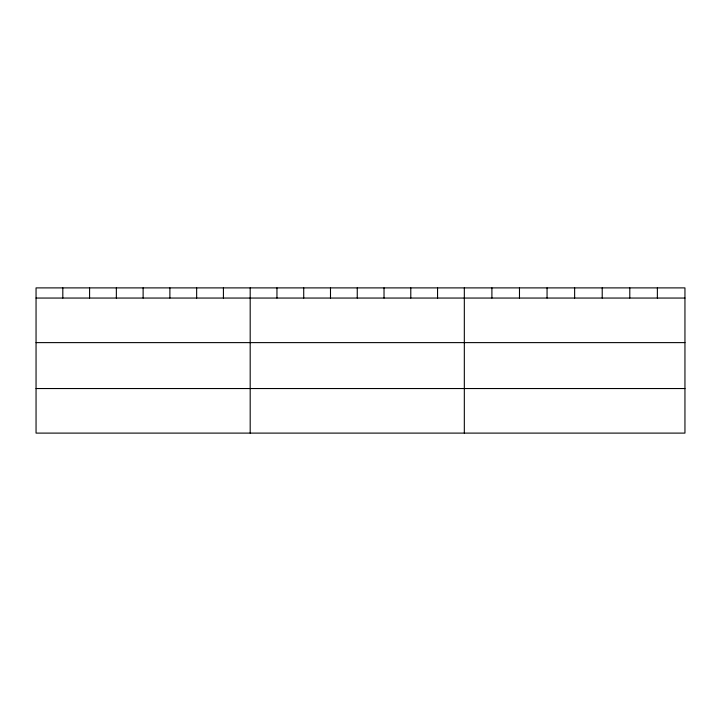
<?xml version="1.0" encoding="UTF-8"?>
<svg xmlns="http://www.w3.org/2000/svg" width="721" height="721" viewBox="0 0 721 721"><rect width="100%" height="100%" fill="white"/><g stroke="black" fill="none" stroke-linecap="round" stroke-linejoin="round"><path stroke-width="1.08" d="M684.95 342.619L684.95 287.895L36.05 287.895L36.05 433.105L684.95 433.105L684.95 342.619L36.05 342.619M36.05 298.052L684.95 298.052M36.05 388.538L684.95 388.538M657.372 287.895L657.372 298.052M629.793 287.895L629.793 298.052M602.215 287.895L602.215 298.052M574.637 287.895L574.637 298.052M547.059 287.895L547.059 298.052M519.481 287.895L519.481 298.052M491.902 287.895L491.902 298.052M464.324 287.895L464.324 433.105M437.557 287.895L437.557 298.052M410.79 287.895L410.79 298.052M384.023 287.895L384.023 298.052M357.255 287.895L357.255 298.052M330.488 287.895L330.488 298.052M303.721 287.895L303.721 298.052M276.954 287.895L276.954 298.052M250.187 287.895L250.187 433.105M223.42 287.895L223.42 298.052M196.653 287.895L196.653 298.052M169.886 287.895L169.886 298.052M143.119 287.895L143.119 298.052M116.351 287.895L116.351 298.052M89.584 287.895L89.584 298.052M62.817 287.895L62.817 298.052"/></g></svg>
